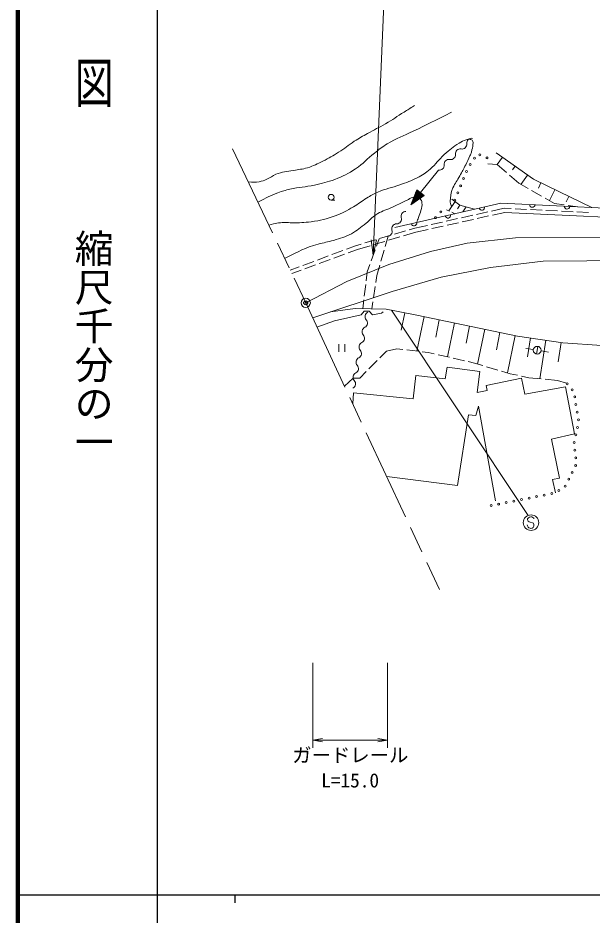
# Model space of a CAD drawing. Units: millimetres at full size, sheet at 1:1000; details may follow other scales. Extents: x 40000 to 680000, y 20000 to 380000.
# Drawn here: x 40000 to 114146, y 202409 to 318266 of the extents above; entities that cross this region are included whole.
import ezdxf
from ezdxf.enums import TextEntityAlignment as Align

# ---------------------------------------------------------------- set-up
doc = ezdxf.new("R2010")
doc.units = ezdxf.units.MM
doc.header["$LTSCALE"] = 1000
doc.header["$PDMODE"] = 32
doc.header["$PDSIZE"] = 500
doc.linetypes.add('CHAIN', pattern=[18.5, 12, -1.5, 3.5, -1.5])
for name, color, linetype, lineweight in [('M-BGD', 7, 'Continuous', 13), ('M-BMK', 2, 'CHAIN', 13), ('M-BMK-SRVR', 3, 'Continuous', 13), ('M-STR-HTXT', 7, 'Continuous', 13), ('M-STR-STRC', 7, 'Continuous', 13), ('M-TTL', 2, 'Continuous', 140), ('M-TTL-BAND', 7, 'Continuous', 25)]:
    doc.layers.add(name, color=color, linetype=linetype, lineweight=lineweight)
doc.layers.add('M-OTRS', color=6, linetype='Continuous')
doc.styles.add('@ＭＳ ゴシック', font='')
doc.styles.add('ＭＳ ゴシック', font='')
doc.styles.get('@ＭＳ ゴシック').set_extended_font_data('@MS Gothic')
doc.styles.get('ＭＳ ゴシック').set_extended_font_data('MS Gothic')

# ---------------------------------------------------------------- blocks, each defined once
blk = doc.blocks.new('open_arrow')
at = {"color": 0, "linetype": 'Continuous', "lineweight": -2}
blk.add_lwpolyline([(7.5, 1.25), (0, 0), (7.5, -1.25)], dxfattribs=at)

msp = doc.modelspace()

# ---------------------------------------------------------------- linework, layer by layer
at = {"layer": 'M-BGD'}
for p, q in [((102562, 300285), (101896, 299341)), ((100675, 299418), (101891, 299346)), ((101891, 299346), (103094, 298295)), ((104196, 299132), (103863, 298660)), ((94315, 298613), (91990, 295711)), ((103471, 297966), (104674, 296915)), ((105830, 297978), (104964, 296752)), ((104674, 296915), (105896, 296226)), ((107550, 296970), (107218, 296297)), ((90740, 294150), (91522, 296086)), ((90740, 294150), (91990, 295711)), ((91897, 295786), (90896, 294537)), ((91053, 294924), (91803, 295861)), ((92084, 295636), (91084, 294387)), ((91709, 295936), (91209, 295311)), ((91365, 295698), (91616, 296011)), ((91427, 294624), (92177, 295561)), ((92458, 295335), (91522, 296086)), ((92271, 295486), (91771, 294861)), ((106331, 295980), (107638, 295244)), ((109344, 296087), (108649, 294673)), ((80446, 294734), (80946, 294734)), ((90740, 294150), (92458, 295335)), ((92115, 295098), (92365, 295410)), ((96457, 294568), (95665, 293343)), ((108073, 294998), (109296, 294309)), ((109296, 294309), (110552, 294125)), ((111143, 295212), (110800, 294503)), ((95347, 293498), (95747, 293302)), ((96017, 293170), (96416, 292974)), ((97085, 294101), (96752, 293629)), ((97891, 293871), (97469, 293218)), ((99228, 292887), (100692, 293213)), ((101180, 293322), (102792, 293680)), ((101275, 292797), (102861, 293150)), ((103702, 293635), (102792, 293680)), ((105699, 293536), (104201, 293610)), ((107697, 293436), (106199, 293511)), ((109694, 293336), (108196, 293411)), ((111692, 293237), (110194, 293312)), ((111047, 294053), (112303, 293869)), ((113689, 293137), (112191, 293212)), ((95323, 292018), (96787, 292344)), ((97275, 292453), (98739, 292779)), ((97371, 291926), (98835, 292253)), ((99323, 292361), (100787, 292688)), ((90545, 290903), (91271, 291116)), ((91271, 291116), (92883, 291475)), ((91392, 290593), (92978, 290947)), ((93371, 291584), (94835, 291910)), ((93466, 291056), (94930, 291382)), ((95418, 291491), (96882, 291817)), ((86289, 288783), (86631, 289749)), ((86708, 289772), (88147, 290196)), ((87816, 290099), (87426, 288756)), ((87867, 289557), (89306, 289980)), ((88627, 290337), (90065, 290761)), ((89786, 290121), (91392, 290593)), ((82418, 288412), (83585, 288852)), ((83585, 288852), (84310, 289066)), ((83862, 288381), (85468, 288853)), ((84790, 289207), (86229, 289631)), ((85948, 288994), (87387, 289416)), ((78676, 287000), (80079, 287530)), ((80547, 287706), (81950, 288235)), ((80789, 287251), (82196, 287769)), ((82666, 287941), (83862, 288381)), ((85621, 286898), (86122, 288312)), ((87286, 288276), (86867, 286836)), ((76804, 286294), (78208, 286824)), ((77034, 285872), (78442, 286389)), ((78911, 286562), (80319, 287079)), ((85112, 285460), (85454, 286427)), ((86728, 286356), (86337, 285014)), ((75170, 285678), (76336, 286118)), ((75369, 285260), (76565, 285699)), ((84974, 284325), (85112, 285460)), ((86337, 285014), (86202, 284090)), ((84733, 282340), (84914, 283829)), ((86129, 283596), (85911, 282112)), ((84535, 280709), (84673, 281844)), ((85839, 281617), (85703, 280694)), ((89976, 280194), (89512, 277965)), ((92464, 279694), (91537, 275235)), ((94422, 279286), (93959, 277057)), ((96381, 278879), (95469, 274497)), ((98339, 278472), (97883, 276281)), ((100297, 278065), (99362, 273571)), ((102255, 277657), (101788, 275410)), ((104213, 277250), (103209, 272423)), ((106188, 276936), (105820, 274498)), ((81464, 276145), (81464, 275145)), ((82214, 275145), (82214, 276145)), ((106980, 274861), (107138, 275849)), ((108165, 276638), (107417, 271669)), ((110143, 276340), (109769, 273855)), ((86743, 274363), (87587, 275214)), ((87587, 275214), (88937, 275525)), ((88937, 275525), (89709, 275439)), ((90206, 275383), (91697, 275217)), ((92194, 275161), (92967, 275075)), ((92967, 275075), (93769, 274890)), ((94256, 274777), (95717, 274440)), ((105592, 275588), (106565, 275433)), ((107553, 275276), (108526, 275121)), ((85334, 272943), (86391, 274008)), ((96205, 274327), (97666, 273990)), ((98153, 273877), (98956, 273692)), ((98956, 273692), (100056, 273364)), ((84139, 271738), (84982, 272588)), ((95183, 271659), (95428, 273182)), ((95428, 273182), (99638, 272586)), ((99638, 272586), (99308, 269877)), ((100535, 273221), (101972, 272792)), ((102451, 272649), (103551, 272321)), ((103551, 272321), (104530, 272116)), ((82182, 270711), (83301, 271731)), ((83301, 271731), (84139, 271738)), ((91058, 269079), (91371, 272071)), ((91371, 272071), (95183, 271659)), ((100457, 270806), (105049, 271760)), ((105019, 272013), (105997, 271807)), ((105049, 271760), (105485, 269661)), ((105997, 271807), (107589, 271652)), ((108087, 271604), (109679, 271449)), ((109679, 271449), (110849, 271103)), ((99308, 269877), (100595, 270144)), ((100595, 270144), (100457, 270806)), ((105485, 269661), (110722, 270620)), ((110722, 270620), (111892, 264544)), ((83240, 268442), (83329, 269871)), ((83329, 269871), (91058, 269079)), ((99121, 266911), (99477, 268137)), ((101697, 255885), (99477, 268137)), ((96786, 257872), (98175, 267030)), ((98175, 267030), (99121, 266911)), ((111892, 264544), (108898, 263867)), ((108898, 263867), (109942, 258841)), ((87627, 259031), (96786, 257872)), ((109942, 258841), (109047, 258655)), ((109047, 258655), (109406, 256926))]:
    msp.add_line(p, q, dxfattribs=at)
for points in [[(101745, 300862), (106585, 297445), (109939, 295794), (114104, 293781)], [(88689, 291184), (102383, 294357), (123943, 293297), (138961, 291381), (183945, 278581)], [(98966, 293565), (97085, 294101), (96033, 294883)], [(202224, 272066), (198705, 273508), (192572, 275177), (183558, 277691), (182571, 277639), (138447, 290163), (125046, 292099), (102861, 293150)], [(78069, 279534), (88310, 282955), (94642, 284778), (101045, 286017), (107845, 286858), (119109, 286928), (130908, 285728), (139601, 283921), (150143, 281013), (166225, 275727), (169117, 274948), (186015, 271635)], [(80365, 280301), (83531, 280722), (87561, 280670), (91518, 279891), (104500, 277190), (110357, 276308), (115405, 275965), (120691, 276131), (129706, 277502), (135626, 278146), (140912, 278489), (146510, 278572), (154839, 277564), (163823, 275934), (169117, 274948)], [(84325, 279938), (84709, 280395), (85363, 280395), (85773, 279933)], [(78622, 278348), (80864, 279158), (84325, 279938)], [(85773, 279933), (86943, 280119), (87158, 280292)]]:
    msp.add_lwpolyline(points, dxfattribs=at)
for centre, radius in [((98970, 300151), 125), ((99654, 300597), 125), ((100579, 300217), 125), ((98393, 299334), 125), ((97944, 298447), 125), ((97179, 296599), 125), ((97561, 297523), 125), ((80446, 295109), 375), ((96797, 295675), 125), ((96415, 294750), 125), ((94605, 293208), 125), ((93929, 292471), 125), ((107059, 275355), 500), ((110929, 271006), 125), ((111569, 270238), 125), ((111904, 269330), 125), ((112068, 268344), 125), ((112231, 267357), 125), ((112395, 266370), 125), ((112255, 265390), 125), ((112051, 264411), 125), ((111848, 263432), 125), ((111919, 262440), 125), ((112032, 261447), 125), ((111579, 259581), 125), ((112030, 260474), 125), ((111128, 258689), 125), ((109847, 257233), 125), ((110668, 257804), 125), ((105027, 256065), 125), ((106008, 256258), 125), ((106990, 256451), 125), ((107971, 256644), 125), ((108952, 256837), 125), ((101102, 255293), 125), ((102084, 255486), 125), ((103065, 255679), 125), ((104046, 255872), 125)]:
    msp.add_circle(centre, radius, dxfattribs=at)
for centre, radius, start, end in [((98585, 302099), 625, 79.99815, 186.25836), ((97126, 300732), 625, 79.99815, 186.25836), ((97343, 301963), 625, 259.99815, 6.25836), ((95883, 300596), 625, 259.99815, 6.25836), ((94424, 299228), 625, 259.99815, 6.25836), ((95666, 299365), 625, 79.99815, 186.25836), ((90099, 292656), 625, 90.3121, 196.5723), ((99920, 293786), 350, 193.04539, 13.04539), ((106421, 294158), 350, 177.18715, 357.18715), ((110916, 293937), 350, 177.18715, 357.18715), ((88901, 292300), 625, 270.3121, 16.5723), ((95536, 292770), 350, 193.04539, 13.04539), ((87710, 290693), 625, 270.3121, 16.5723), ((88908, 291050), 625, 90.3121, 196.5723), ((91152, 291755), 350, 193.04539, 13.04539), ((84518, 278876), 625, 295.72152, 41.98172), ((85448, 279713), 625, 115.72152, 221.98172), ((85061, 277750), 625, 115.72152, 221.98172), ((84132, 276914), 625, 295.72152, 41.98172), ((84674, 275788), 625, 115.72152, 221.98172), ((83745, 274952), 625, 295.72152, 41.98172), ((84288, 273826), 625, 115.72152, 221.98172), ((83901, 271863), 625, 115.72152, 221.98172), ((83358, 272990), 625, 295.72152, 41.98172), ((82972, 271027), 625, 295.72152, 41.98172)]:
    msp.add_arc(centre, radius, start, end, dxfattribs=at)
for points, knots in [([(69748, 297109), (70369, 297049), (70613, 297007), (71151, 297111), (71559, 297190), (71782, 297274), (72164, 297438), (72632, 297639), (72825, 297895), (73301, 298077), (74151, 298401), (74685, 298391), (75576, 298575), (76285, 298722), (76706, 298703), (77398, 298918), (78208, 299170), (78631, 299403), (79392, 299775), (80207, 300174), (80652, 300426), (81418, 300912), (82235, 301432), (82632, 301815), (83443, 302345), (84093, 302771), (84478, 302977), (85156, 303358), (86051, 303861), (86593, 304069), (87478, 304589), (88431, 305149), (88923, 305531), (89861, 306116), (90383, 306441), (90549, 306544), (91201, 306941)], [0, 0, 0, 0, 1, 1, 1, 2, 2, 2, 3, 3, 3, 4, 4, 4, 5, 5, 5, 6, 6, 6, 7, 7, 7, 8, 8, 8, 9, 9, 9, 10, 10, 10, 11, 11, 11, 12, 12, 12, 12]), ([(71003, 294463), (72171, 295095), (72528, 295327), (73582, 295694), (74177, 295902), (74517, 296001), (75129, 296151), (76348, 296450), (77075, 296404), (78297, 296691), (79330, 296934), (79927, 297030), (80914, 297418), (82015, 297851), (82633, 298129), (83614, 298789), (84640, 299479), (85073, 300051), (86045, 300814), (86670, 301306), (87013, 301600), (87696, 302009), (88941, 302754), (89736, 302991), (91040, 303629), (92981, 304578), (93591, 304886), (95994, 306090)], [0, 0, 0, 0, 1, 1, 1, 2, 2, 2, 3, 3, 3, 4, 4, 4, 5, 5, 5, 6, 6, 6, 7, 7, 7, 8, 8, 8, 9, 9, 9, 9]), ([(72397, 291524), (73313, 291734), (73619, 291841), (74420, 291853), (74817, 291859), (75040, 291806), (75437, 291811), (76391, 291823), (76930, 291819), (77875, 291950), (79117, 292122), (79812, 292296), (80990, 292725), (81943, 293072), (82440, 293365), (83324, 293861), (84021, 294252), (84343, 294582), (85027, 294996), (85576, 295328), (85887, 295513), (86474, 295772), (87549, 296247), (88233, 296295), (89333, 296706), (90222, 297038), (90741, 297187), (91577, 297634), (92265, 298002), (92644, 298237), (93239, 298742), (94017, 299403), (94291, 299945), (95060, 300618), (95773, 301244), (96164, 301624), (96984, 302100), (97325, 302298), (97513, 302445), (97898, 302529), (98092, 302572), (98211, 302627), (98404, 302578), (98540, 302543), (98644, 302519), (98715, 302398), (98802, 302250), (98768, 302133), (98764, 301962), (98754, 301560), (98666, 301341), (98570, 300951), (98520, 300747), (98461, 300641), (98378, 300448), (98184, 299994), (98049, 299751), (97824, 299312), (97532, 298741), (97368, 298420), (97058, 297858), (96727, 297257), (96452, 296966), (96181, 296335), (95971, 295846), (95937, 295537), (95863, 295010), (95833, 294799), (95820, 294677), (95842, 294465), (95867, 294227), (95910, 294129), (96010, 293876)], [0, 0, 0, 0, 1, 1, 1, 2, 2, 2, 3, 3, 3, 4, 4, 4, 5, 5, 5, 6, 6, 6, 7, 7, 7, 8, 8, 8, 9, 9, 9, 10, 10, 10, 11, 11, 11, 12, 12, 12, 13, 13, 13, 14, 14, 14, 15, 15, 15, 16, 16, 16, 17, 17, 17, 18, 18, 18, 19, 19, 19, 20, 20, 20, 21, 21, 21, 22, 22, 22, 23, 23, 23, 24, 24, 24, 24]), ([(74446, 287204), (76398, 288167), (77000, 288548), (78763, 289055), (79537, 289278), (80000, 289296), (80767, 289543), (81679, 289837), (82215, 289961), (83063, 290405), (83864, 290826), (84243, 291184), (84953, 291745), (85472, 292155), (85678, 292493), (86230, 292857), (86920, 293311), (87403, 293390), (88152, 293739), (88977, 294125), (89437, 294345), (90260, 294736), (90548, 294874), (90686, 295020), (90997, 295089), (91195, 295134), (91316, 295154), (91516, 295119), (91759, 295076), (91879, 294957), (92048, 294777), (92154, 294665), (92155, 294555), (92174, 294402), (92221, 294017), (92121, 293796), (92036, 293417), (91952, 293046), (91846, 292854), (91724, 292493), (91638, 292237), (91611, 292156), (91504, 291836)], [0, 0, 0, 0, 1, 1, 1, 2, 2, 2, 3, 3, 3, 4, 4, 4, 5, 5, 5, 6, 6, 6, 7, 7, 7, 8, 8, 8, 9, 9, 9, 10, 10, 10, 11, 11, 11, 12, 12, 12, 13, 13, 13, 14, 14, 14, 14])]:
    msp.add_open_spline(points, degree=3, knots=knots, dxfattribs=at)
at = {"layer": 'M-BMK'}
for p, q in [((67731, 301363), (77165, 281472)), ((77165, 281472), (94431, 244436))]:
    msp.add_line(p, q, dxfattribs=at)
msp.add_lwpolyline([(77165, 281472), (82464, 284222), (87901, 286403), (93275, 288086), (98022, 289172), (104261, 289850), (118001, 289943), (126250, 289336), (136228, 287957), (146814, 285574), (155881, 282816), (168429, 279428), (176948, 277021)], dxfattribs=at)
at = {"layer": 'M-BMK-SRVR'}
msp.add_circle((77165, 281472), 600, dxfattribs=at)
at = {"layer": 'M-OTRS'}
msp.add_point((77165, 281472), dxfattribs=at)
at = {"layer": 'M-STR-HTXT'}
for p, q in [((78069, 235000), (78069, 224000)), ((87727, 235000), (87727, 224000)), ((78069, 225000), (87727, 225000))]:
    msp.add_line(p, q, dxfattribs=at)
msp.add_lwpolyline([(85874, 287613), (87330, 322167), (118580, 322167)], dxfattribs=at)
at = {"layer": 'M-STR-STRC'}
for p, q in [((105900, 254018), (88236, 280537)), ((106072, 253806), (105941, 253714)), ((106238, 253840), (106072, 253806)), ((106354, 253824), (106238, 253840)), ((106498, 253751), (106354, 253824)), ((106608, 253677), (106498, 253751)), ((105799, 252687), (105760, 252796)), ((105812, 253575), (105796, 253461)), ((105796, 253461), (105882, 253279)), ((105883, 252509), (105799, 252687)), ((105941, 253714), (105812, 253575)), ((105882, 253279), (106033, 253206)), ((106033, 253206), (106565, 253017)), ((106616, 252617), (106545, 252468)), ((106565, 253017), (106645, 252845)), ((106642, 253565), (106608, 253677)), ((106645, 252845), (106616, 252617)), ((105986, 252435), (105883, 252509)), ((106132, 252360), (105986, 252435)), ((106252, 252343), (106132, 252360)), ((106420, 252372), (106252, 252343)), ((106545, 252468), (106420, 252372))]:
    msp.add_line(p, q, dxfattribs=at)
msp.add_circle((106270, 253089), 1000, dxfattribs=at)
at = {"layer": 'M-TTL'}
msp.add_line((40000, 380000), (40000, 20000), dxfattribs=at)
at = {"layer": 'M-TTL-BAND'}
for p, q in [((58000, 370000), (58000, 20000)), ((40000, 205000), (579000, 205000)), ((68000, 205000), (68000, 204000))]:
    msp.add_line(p, q, dxfattribs=at)

# ---------------------------------------------------------------- block references
at = {"layer": 'M-STR-HTXT'}
for p, xscale, yscale, rotation in [((85874, 287613), 267, 267, 87.6), ((87727, 225000), 167, 167, 180)]:
    msp.add_blockref('open_arrow', p, dxfattribs=dict(at, xscale=xscale, yscale=yscale, rotation=rotation))
at = {"layer": 'M-STR-HTXT', "xscale": 167, "yscale": 167}
msp.add_blockref('open_arrow', (78069, 225000), dxfattribs=at)

# ---------------------------------------------------------------- texts
at = {"layer": 'M-STR-HTXT', "style": 'ＭＳ ゴシック'}
for s, p in [('ガードレール', (82921, 221595)), ('L=15.0', (82898, 218336))]:
    msp.add_text(s, height=1833, dxfattribs=at).set_placement(p, align=Align.BOTTOM_CENTER)
at = {"layer": 'M-TTL-BAND', "style": '@ＭＳ ゴシック', "width": 1.4}
msp.add_text('平  面  図', height=3666, rotation=270, dxfattribs=at).set_placement((49777, 306475), align=Align.MIDDLE_RIGHT)
at = {"layer": 'M-TTL-BAND', "style": '@ＭＳ ゴシック'}
msp.add_text('縮尺千分の一', height=3666, rotation=270, dxfattribs=at).set_placement((49777, 261030), align=Align.MIDDLE_RIGHT)

doc.saveas('drawing.dxf')
